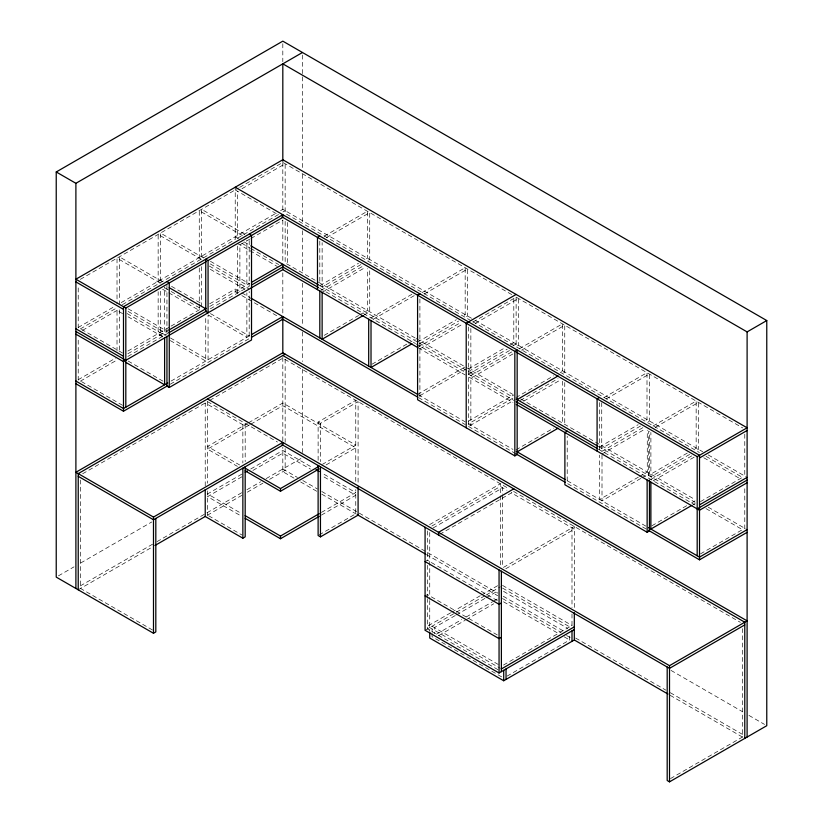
<?xml version="1.0" encoding="UTF-8"?>
<svg xmlns="http://www.w3.org/2000/svg" width="823" height="823" viewBox="0 0 823 823"><rect width="100%" height="100%" fill="white"/><g stroke="black" fill="none" stroke-linecap="round" stroke-linejoin="round"><path stroke-width="0.62" stroke-dasharray="4.12 3.09" d="M80.325 279.347L238.547 187.994M239.658 187.356L282.814 162.429L512.791 295.21M241.983 188.704L285.149 163.777L285.149 213.352L471.702 321.063M78.103 327.513L114.623 306.434M121.259 302.597L276.178 213.157M280.602 210.606L282.814 209.32L473.925 319.663M80.325 328.922L116.835 307.843M122.37 304.654L235.224 239.493L235.224 187.222M278.503 214.505L237.559 238.145L237.559 191.255M282.937 211.943L285.149 210.667M82.537 330.332L119.345 309.078L119.345 352.172M249.842 239.112L239.884 244.863L239.884 291.754M250.953 238.475L283.05 219.947M324.231 236.191L367.397 211.264L367.397 258.155L364.075 260.078M78.103 379.784L115.724 358.067M127.894 351.03L169.939 326.762M171.05 326.124L202.036 308.234M209.772 303.759L235.224 289.068L240.882 292.34M326.566 237.528L369.722 212.612L369.722 259.502L366.41 261.416M80.325 381.193L116.835 360.114M127.894 353.725L167.748 330.712M209.772 306.454L249.729 283.379M127.832 356.452L167.748 333.408M210.287 308.841L249.194 286.383L249.194 238.073M319.808 285.632L358.54 263.267M360.875 264.615L322.132 286.98L322.132 242.62M320.908 290.375L362.974 266.086M322.132 292.35L365.299 267.434M171.061 381.07L249.626 335.712M170.279 384.207L249.194 338.644L249.194 291.476M82.639 473.76L207.55 401.645L277.505 442.033M209.762 400.369L282.814 358.19L509.355 488.975M324.231 335.342L358.54 315.538M359.651 314.9L367.397 310.425L367.397 268.607M364.198 314.962L369.722 311.773L369.722 269.944M370.906 317.956L411.86 294.315M373.231 319.303L414.185 295.652M422.004 292.638L465.17 267.712L465.17 314.602L462.958 315.888M424.329 293.976L467.495 269.059L467.495 315.95L464.182 317.863M205.225 485.879L205.225 402.992L242.857 424.719L245.182 423.372L245.182 461.631M247.394 423.444L207.55 446.447L239.596 464.954M248.505 422.796L282.814 402.992L355.762 445.099L322.554 464.275M249.616 424.853L207.55 449.132L237.394 466.363M250.717 424.215L282.814 405.677L355.762 447.794L325.877 465.046M372.017 364.208L407.426 343.757M408.537 343.119L415.183 339.292M417.58 342.08L456.312 319.715M419.905 343.428L458.648 321.063M417.58 347.46L460.746 322.534M419.905 348.798L463.071 323.881M472.958 322.05L516.124 297.134L742.665 427.919M475.293 323.398L518.459 298.471L518.459 345.372L516.237 346.648M318.12 460.283L318.12 422.034L355.762 400.297L355.762 481.918M318.12 422.034L320.456 423.372L358.087 401.645L358.087 484.531M58.454 575.833L74.008 566.852M80.675 563.004L151.761 521.967M241.859 474.12L207.55 493.934L241.808 513.717M250.717 469.007L282.814 450.479L312.658 467.711M241.859 476.815L207.55 496.619L241.808 516.402M252.928 470.417L282.814 453.164L310.446 469.12M80.335 585.894L152.656 544.147M156.977 541.647L206.059 513.315M206.954 512.791L241.653 492.761M246.941 489.706L260.572 481.846M266.127 478.626L302.473 457.65M78.226 589.803L152.759 546.77M207.273 515.301L241.756 495.395M247.322 492.175L262.897 483.183M269.574 479.336L285.149 470.345L285.149 448.638M417.58 394.351L465.17 366.873M419.905 395.698L465.283 369.496M468.421 368.879L504.941 347.79M510.476 344.6L513.799 342.677L513.799 297.052M468.534 371.502L507.277 349.137M512.801 345.938L516.124 344.024M468.421 374.259L509.602 350.475M511.7 351.956L468.534 376.872L512.955 402.519M519.262 348.787L562.428 323.861L562.428 370.751L559.105 372.675M512.924 353.941L470.859 378.22L470.859 425.11M521.587 350.125L564.753 325.208L564.753 372.099L562.541 373.375M468.421 421.15L513.799 394.947M512.801 398.209L468.534 423.773L512.955 449.409M515.939 397.591L553.57 375.864M468.534 327.019L468.534 426.458L515.023 399.618M321.443 512.4L355.762 492.586L321.495 472.814M321.443 515.085L355.762 495.281L321.495 475.499M520.362 400.41L557.994 378.683M523.798 401.12L560.329 380.031M319.231 534.888L355.762 513.799L355.762 489.572M603.845 397.612L647.001 372.696L647.001 419.586L643.689 421.499M515.939 449.862L553.57 428.135M606.17 398.96L649.337 374.043L649.337 420.934L646.014 422.847M429.616 524.611L500.353 483.78L500.353 566.142M431.828 526.031L500.353 486.465L506.968 490.292M433.052 528.006L502.678 487.813L502.678 494.232M439.636 534.364L513.799 491.547M599.411 447.064L638.154 424.699M640.479 426.047L601.736 448.412L601.736 402.786M601.891 451.313L642.835 427.672M602.004 453.936L645.17 429.009M652.989 425.985L696.155 401.068L696.155 447.959L692.832 449.872M655.314 427.332L698.48 402.416L698.48 449.307L696.268 450.582M425.079 561.584L427.404 560.237L498.069 601.037M425.079 595.924L427.404 594.587L498.069 635.387M638.411 477.114L599.669 499.479L599.669 455.119M639.512 476.476L647.269 472.001L647.269 430.182M640.736 478.461L602.004 500.826L602.004 455.201M641.847 477.824L649.594 473.348L649.594 431.53M687.298 453.072L648.555 475.437L648.555 431.077M689.623 454.419L650.89 476.784L650.89 432.425M650.767 479.531L691.721 455.891M653.102 480.879L695.157 456.6M503.481 567.397L574.32 526.483L574.32 608.855M505.806 568.734L574.32 529.179L511.392 492.843M450.613 612.847L427.404 626.241L500.281 668.317M451.724 612.209L480.457 595.615M481.558 594.978L498.141 585.41M425.079 630.274L484.994 595.687M486.095 595.05L500.353 586.82M455.273 615.532L434.39 627.589L434.39 633.391M456.374 614.894L484.963 598.393M486.054 597.755L498.152 590.78M436.457 634.163L461.744 619.565M466.137 617.024L492.524 601.788M493.625 601.16L498.018 598.619M438.793 635.5L465.17 620.275M466.271 619.637L493.749 603.773M651.878 525.784L687.298 505.343M691.721 502.781L695.044 500.868M692.945 504.766L695.157 503.491M700.507 501.598L743.673 476.671M503.481 665.056L571.995 625.501L571.995 613.927M700.507 553.858L744.774 528.304L744.774 486.475M507.009 676.156L569.67 639.985L569.67 634.173M670.498 778.589L742.449 737.048L742.449 628.659M475.036 320.301L702.688 451.734M708.243 454.934L747.109 477.381M472.814 321.711L699.355 452.496M706.021 456.343L742.665 477.505M703.799 457.753L740.443 478.904M235.224 189.907L278.555 214.926M244.77 234.246L201.604 209.32L201.604 256.22L204.917 258.134M242.435 235.594L199.269 210.667L199.269 257.558L202.592 259.482M415.07 337.944L285.149 262.938L285.149 221.109M416.181 338.592L465.046 366.801M466.157 367.439L512.791 394.371M520.568 398.857L694.91 499.51M708.243 507.205L747.109 529.642M235.224 236.798L238.547 238.721M244.081 241.911L249.77 245.203M319.571 285.499L512.955 397.149M598.3 446.426L695.075 502.287M706.021 508.614L742.665 529.765M241.869 243.32L249.77 247.888M250.717 248.433L278.637 264.553M319.725 288.276L415.461 343.541M416.345 344.055L465.201 372.263M468.534 374.187L512.955 399.834M598.331 449.132L695.075 504.983M237.559 243.526L277.289 266.457M418.351 347.903L465.201 374.949M210.451 261.323L249.194 283.688M203.641 257.99L160.475 233.063L160.475 279.964L163.798 281.877M210.338 263.946L246.869 285.036L246.869 240.676M201.316 259.338L158.15 234.411L158.15 281.301L161.462 283.225M209.351 266.066L249.194 289.068M210.338 269.327L244.647 289.13M241.869 292.906L249.77 297.463M418.351 394.793L465.201 421.849M567.366 480.827L646.209 526.35M237.436 293.039L235.224 291.754L235.224 289.068M241.869 295.591L278.637 316.824M418.557 397.602L465.221 424.545M468.534 426.458L516.052 453.895M646.209 529.035L567.212 483.43L567.212 436.262M171.544 286.353L202.53 304.243M162.512 281.733L119.345 256.817L119.345 303.708M160.187 283.081L117.02 258.155L117.02 303.78M210.451 313.594L249.194 335.959M164.898 287.896L200.318 308.337M208.126 314.942L246.869 337.307L246.869 292.947M513.593 491.424L740.34 622.332M162.573 289.233L199.094 310.322M128.203 308.82L166.946 331.185M128.09 311.433L164.61 332.523L164.61 286.898M166.009 335.424L160.475 332.225L160.475 290.406M170.433 337.975L208.065 359.702L208.065 315.343M127.092 313.553L164.723 335.28M162.573 336.123L158.15 333.572L158.15 291.754M170.32 340.599L205.74 361.05L205.74 316.69M122.555 313.614L117.02 310.425L117.02 350.979M128.09 316.814L164.61 337.903M122.493 353.005L78.226 327.451L78.226 285.622M671.012 670.416L742.264 711.556M748.951 715.413L764.536 724.415M128.203 361.081L163.623 381.533M502.555 585.41L572.119 625.562M502.555 588.095L569.907 626.982M503.542 591.356L567.582 628.319M282.814 468.997L297.391 477.412M302.864 480.57L317.339 488.924M321.783 491.496L497.761 593.095M503.275 596.274L563.436 631.004M575.647 638.062L665.848 690.137M670.282 692.699L742.655 734.476M293.955 478.112L282.814 471.682L282.814 447.198M300.632 481.969L317.328 491.609M321.783 494.181L356.287 514.097M426.417 554.589L497.658 595.718M502.555 598.547L561.111 632.352M566.594 635.521L571.121 638.134M670.2 695.332L744.774 738.396M503.542 601.808L558.745 633.679M564.269 636.868L569.783 640.057M122.493 405.276L78.226 379.712L78.226 337.893M498.306 664.49L432.065 626.241L432.065 632.054M498.069 669.727L427.404 628.937L427.404 599.257M501.619 676.856L432.065 636.693L432.065 633.216M208.661 515.784L241.859 534.95M152.502 630.006L80.551 588.466L80.551 480.066M744.774 434.215L744.774 476.033M599.411 402.581L599.411 449.749M571.995 527.831L571.995 607.508M564.753 382.541L564.753 424.37M562.428 381.203L562.428 423.022M516.124 297.134L516.124 346.709M502.678 495.518L502.678 566.203M470.859 328.49L470.859 372.85M429.74 532.491L429.74 599.319M429.74 600.605L429.74 631.076M427.404 530.979L427.404 560.71M427.404 565.329L427.404 598.403M419.905 298.944L419.905 398.383M320.456 423.372L320.456 461.631M319.808 241.149L319.808 283.225M302.473 55.059L302.473 75.582M302.473 76.858L302.473 169.168M302.473 174.301L302.473 224.298M302.473 230.718L302.473 273.02M302.473 283.277L302.473 325.589M302.473 331.998L302.473 361.492M302.473 369.177L302.473 452.516M287.474 222.457L287.474 264.276M285.149 359.26L285.149 442.249M282.814 43.712L282.814 61.663M282.814 162.429L282.814 211.676M282.814 220.266L282.814 261.673M282.814 272.835L282.814 314.242M282.814 357.449L282.814 440.912M242.857 424.719L242.857 462.979M237.559 246.056L237.559 293.101M207.55 401.645L207.55 483.255M207.55 490.909L207.55 515.136M201.604 266.662L201.604 305.95M199.269 268.01L199.269 309.829M166.946 285.427L166.946 333.871"/><path stroke-width="1.23" d="M155.814 518.428L155.814 631.92L153.489 633.268L56.231 577.118L56.231 171.966L282.814 41.15L766.769 320.548L766.769 725.701L669.51 781.85L667.186 780.502L667.186 667.011M56.231 171.966L75.891 183.313L302.473 52.497M516.288 352.182L697.184 456.621L747.109 427.795L282.814 159.744L75.891 279.213L125.816 308.039L206.47 261.467M208.065 260.541L208.065 312.812L205.74 311.464L205.74 259.204L208.065 260.541L282.814 217.385L282.814 214.7L123.491 306.691L123.491 411.222L167.748 385.668M319.808 236.057L317.483 237.394L317.483 289.665M168.849 330.074L206.47 308.358M251.838 282.166L282.814 264.276L282.814 269.656L251.838 287.546M168.849 332.77L206.47 311.043M251.838 284.851L282.814 266.971M251.519 287.721L123.491 361.647L75.891 334.169M167.748 382.983L123.491 408.537L75.891 381.059M251.838 334.436L282.814 316.546L282.814 353.602M251.838 337.121L282.814 319.231M166.946 336.422L166.946 386.141L169.271 387.479L251.519 339.992L251.519 235.46L249.194 234.113M285.149 354.157L78.226 473.626L78.226 589.803M363.087 315.6L322.132 339.241L322.132 292.35M419.905 293.842L417.58 295.19L417.58 399.721L514.838 455.88L517.163 454.533L517.163 350.001L514.838 351.339L281.888 216.85M411.973 343.829L371.019 367.469L371.019 320.579M516.124 294.449L466.209 323.264L466.209 427.795M207.55 398.96L669.51 665.663L747.109 620.871L282.814 352.81L75.891 472.279L153.489 517.081L282.814 442.414L282.814 445.099L153.489 519.766L78.226 476.311M245.182 472.207L247.394 470.931M154.981 545.484L205.05 516.587M245.131 468.143L280.489 488.553L319.231 466.188M245.131 470.828L280.489 491.249L319.231 468.884M205.225 489.706L205.225 516.484L242.857 538.211L245.182 536.863L245.182 466.734M245.131 515.63L280.489 536.051L319.231 513.675M517.163 399.577L558.117 375.936M245.131 518.315L280.489 538.736L319.231 516.371M318.12 465.386L318.12 535.526L320.456 536.863L358.087 515.136L358.087 487.082M599.411 397.488L597.087 398.826L597.087 451.097M517.163 451.848L558.117 428.197M567.212 431.159L564.887 432.507L564.887 484.768L647.135 532.255L649.46 530.917L649.46 479.922M282.814 161.287L282.814 63.844L747.109 331.906L766.769 320.548M513.799 488.852L438.525 532.316L438.525 535.001M699.509 457.969L747.109 430.491M501.382 602.95L499.057 604.288L425.079 561.584M691.834 505.404L650.89 529.045L650.89 482.155M699.509 504.859L747.109 477.381M697.184 508.892L747.109 480.066M747.109 482.751L699.509 510.229L516.288 404.443M501.382 637.29L499.057 638.638L425.079 595.924M501.382 668.955L574.32 626.838M425.079 527.234L425.079 630.274L499.057 672.988L574.32 629.533M747.109 529.642L699.509 557.12L648.431 527.636M648.431 530.321L699.509 559.815L747.109 532.337M429.74 632.239L429.74 638.041L503.707 680.755L574.32 639.985L574.32 612.703M744.774 624.904L669.51 668.358L281.95 444.605M235.224 187.222L699.509 455.273L699.509 559.815M250.881 245.84L318.614 284.953M516.288 399.073L597.354 445.871M283.081 267.125L318.614 287.639M516.288 401.758L597.354 448.556M283.081 269.81L417.58 347.46M250.881 298.111L417.456 394.279M516.288 451.333L565.144 479.542M281.97 318.748L417.456 396.964M516.288 454.029L565.144 482.237M166.946 281.6L169.271 282.947L169.271 387.479M169.219 287.69L205.74 308.779M282.814 355.505L744.774 622.209L744.774 738.396M75.891 281.898L123.491 309.376M75.891 328.789L123.491 356.266M315.97 469.624L319.293 471.538M75.891 331.484L125.816 360.299M125.878 362.429L164.61 384.794L164.61 337.903M357.398 514.745L425.306 553.951M574.464 640.068L667.967 694.046M75.891 383.744L123.491 411.222M747.109 331.906L747.109 737.048M697.184 456.621L697.184 555.782M669.51 665.663L669.51 781.85M647.135 479.994L647.135 532.255M571.995 630.871L571.995 641.323M514.838 351.339L514.838 455.88M506.042 668.955L506.042 679.407M503.707 670.303L503.707 680.755M501.382 571.141L501.382 671.64M499.057 569.948L499.057 672.988M368.694 319.231L368.694 366.122M320.456 466.734L320.456 536.863M319.808 291.013L319.808 337.903M280.489 488.553L280.489 491.249M280.489 536.051L280.489 538.736M242.857 468.071L242.857 538.211M153.489 517.081L153.489 633.268M125.816 308.039L125.816 407.19M75.891 183.313L75.891 588.466"/></g></svg>
